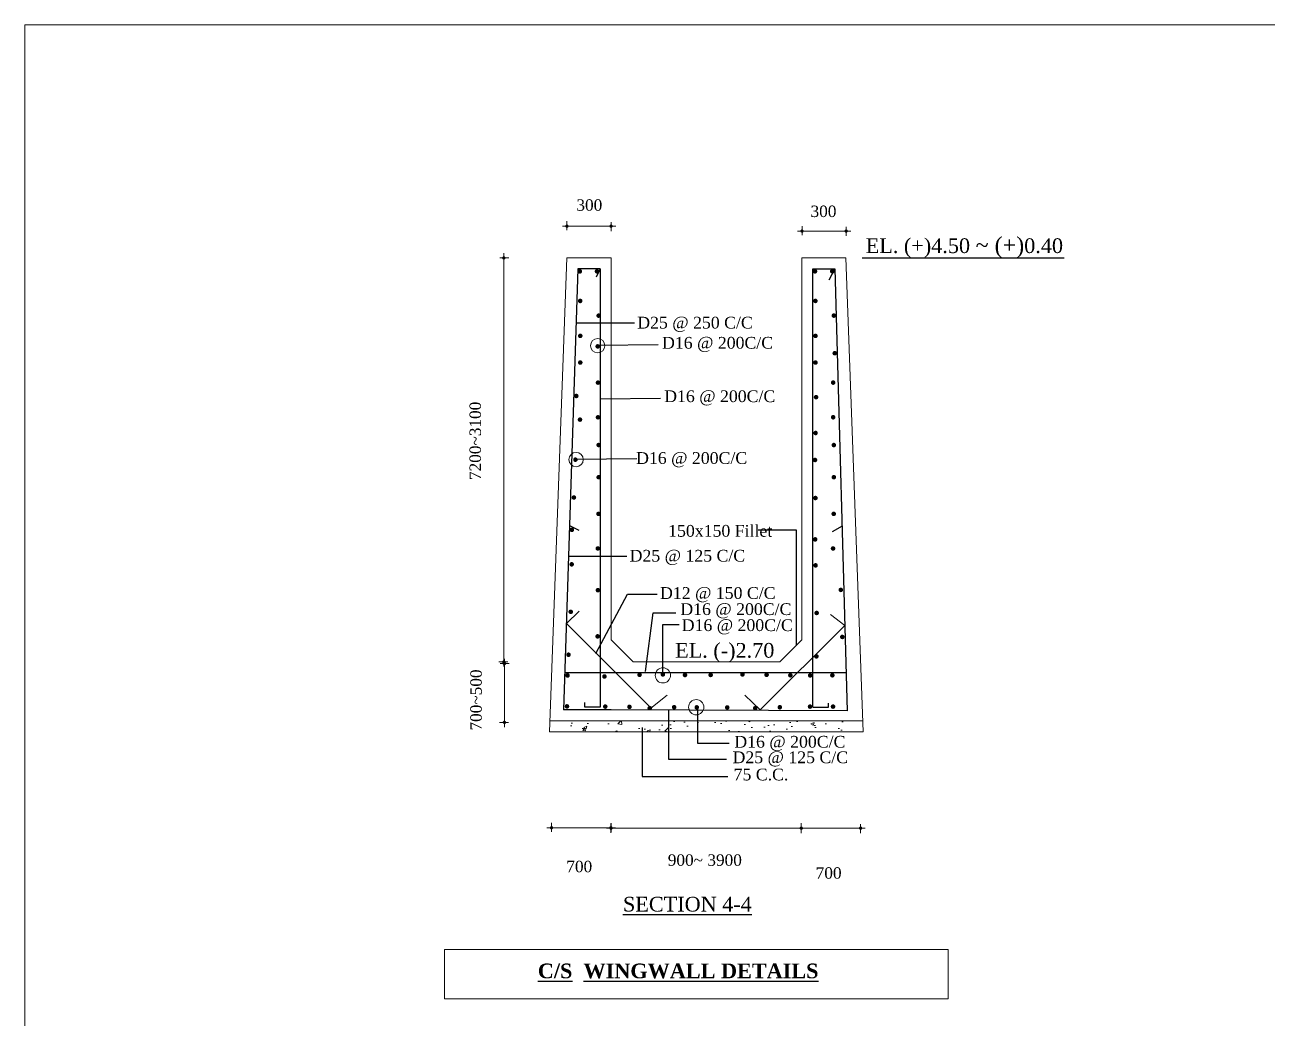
# Model space of a CAD drawing. Header units: inches. Extents: x -1277702 to 350617, y -622745 to 1282697.
# Drawn here: x -724210 to -693778, y 930415 to 954758 of the extents above; entities that cross this region are included whole.
import ezdxf

# ---------------------------------------------------------------- set-up
doc = ezdxf.new("R2010")
doc.units = ezdxf.units.IN
doc.header["$LTSCALE"] = 600
doc.header["$MEASUREMENT"] = 0
doc.linetypes.add('DASHED2', pattern=[0.375, 0.25, -0.125])
doc.layers.add('DIM', color=140, linetype='Continuous', lineweight=15)
doc.layers.add('LINE', color=7, linetype='Continuous', lineweight=20)
doc.layers.add('ROD', color=1, linetype='Continuous')
doc.layers.add('TEXT', color=7, linetype='Continuous')
doc.styles.add('REGULAR', font='times.ttf', dxfattribs={"height": 200})
doc.dimstyles.new('DIM', dxfattribs={"dimscale": 0, "dimtxt": 200, "dimasz": 1.6, "dimexe": 0, "dimexo": 0, "dimgap": 100, "dimtad": 1, "dimdec": 0, "dimzin": 0, "dimdsep": 46, "dimtxsty": 'REGULAR', "dimblk": 'DD', "dimcen": 150, "dimse1": 1, "dimse2": 1, "dimclrd": 7, "dimclrt": 133, "dimadec": 0, "dimazin": 0, "dimtfac": 1, "dimtdec": 0, "dimtofl": 0, "dimtmove": 0, "dimatfit": 3, "dimfxl": 1, "dimtolj": 1, "dimtzin": 0, "dimlwd": 0, "dimarcsym": 0})
doc.dimstyles.get("Standard").update_dxf_attribs({"dimtxt": 100, "dimasz": 0.18, "dimexe": 0.18, "dimexo": 0.0625, "dimgap": 0.09, "dimtad": 0, "dimtih": 1, "dimtoh": 1, "dimdec": 4, "dimzin": 0, "dimdsep": 46, "dimtxsty": 'Standard', "dimcen": 0.09, "dimadec": 0, "dimazin": 0, "dimtfac": 1, "dimtdec": 4, "dimtofl": 0, "dimtmove": 0, "dimatfit": 3, "dimfxl": 1, "dimtolj": 1, "dimtzin": 0, "dimarcsym": 0})

# ---------------------------------------------------------------- blocks, each defined once
blk = doc.blocks.new('DOT')
at = {"layer": 'DIM'}
for p, q in [((-75, 0), (71, 0)), ((0, 63), (0, -75))]:
    blk.add_line(p, q, dxfattribs=at)
at = {"layer": 'DIM', "const_width": 24.8}
blk.add_lwpolyline([(-13, 0, 1), (13, 0, 1)], format="xyb", close=True, dxfattribs=at)
blk = doc.blocks.new('DD')
at = {"layer": 'DIM'}
blk.add_blockref('DOT', (0, 0), dxfattribs=at)
blk = doc.blocks.new('*D205')
at = {"layer": 'DEFPOINTS', "color": 0, "linetype": 'Continuous'}
for p in [(-704092, 949704), (-705172, 948874), (-704092, 948874)]:
    blk.add_point(p, dxfattribs=at)
at = {"layer": 'LINE', "color": 1, "lineweight": 0}
blk.add_line((-705170, 949704), (-704094, 949704), dxfattribs=at)
at = {"layer": 'LINE', "color": 1, "linetype": 'Continuous', "lineweight": 0, "xscale": 1.6, "yscale": 1.6, "zscale": 1.6, "rotation": 180}
blk.add_blockref('DD', (-705172, 949704), dxfattribs=at)
at = {"layer": 'LINE', "color": 1, "linetype": 'Continuous', "lineweight": 0, "xscale": 1.6, "yscale": 1.6, "zscale": 1.6}
blk.add_blockref('DD', (-704092, 949704), dxfattribs=at)
at = {"layer": 'LINE', "color": 1, "linetype": 'Continuous', "insert": (-704646, 950186), "char_height": 200, "attachment_point": 5, "style": 'REGULAR'}
blk.add_mtext('\\A1;{\\fTimes New Roman CE|b0|i0|c238|p18;\\H1.4x;300}', dxfattribs=at)
blk = doc.blocks.new('*D206')
at = {"layer": 'DEFPOINTS', "color": 0, "linetype": 'Continuous'}
for p in [(-709850, 949824), (-710930, 948526), (-709850, 948526)]:
    blk.add_point(p, dxfattribs=at)
at = {"layer": 'LINE', "color": 1, "lineweight": 0}
blk.add_line((-710928, 949824), (-709852, 949824), dxfattribs=at)
at = {"layer": 'LINE', "color": 1, "linetype": 'Continuous', "lineweight": 0, "xscale": 1.6, "yscale": 1.6, "zscale": 1.6, "rotation": 180}
blk.add_blockref('DD', (-710930, 949824), dxfattribs=at)
at = {"layer": 'LINE', "color": 1, "linetype": 'Continuous', "lineweight": 0, "xscale": 1.6, "yscale": 1.6, "zscale": 1.6}
blk.add_blockref('DD', (-709850, 949824), dxfattribs=at)
at = {"layer": 'LINE', "color": 1, "linetype": 'Continuous', "insert": (-710382, 950340), "char_height": 200, "attachment_point": 5, "style": 'REGULAR'}
blk.add_mtext('\\A1;{\\fTimes New Roman CE|b0|i0|c238|p18;\\H1.4x;300}', dxfattribs=at)
blk = doc.blocks.new('*D207')
at = {"layer": 'DEFPOINTS', "color": 0, "linetype": 'Continuous'}
for p in [(-709849, 935070), (-705189, 935070), (-705189, 935070)]:
    blk.add_point(p, dxfattribs=at)
at = {"layer": 'LINE', "color": 1, "lineweight": 0}
blk.add_line((-709848, 935070), (-705190, 935070), dxfattribs=at)
at = {"layer": 'LINE', "color": 1, "linetype": 'Continuous', "lineweight": 0, "xscale": 1.6, "yscale": 1.6, "zscale": 1.6, "rotation": 180}
blk.add_blockref('DD', (-709849, 935070), dxfattribs=at)
at = {"layer": 'LINE', "color": 1, "linetype": 'Continuous', "lineweight": 0, "xscale": 1.6, "yscale": 1.6, "zscale": 1.6}
blk.add_blockref('DD', (-705189, 935070), dxfattribs=at)
at = {"layer": 'LINE', "color": 1, "linetype": 'Continuous', "insert": (-707553, 934287), "char_height": 200, "attachment_point": 5, "style": 'REGULAR'}
blk.add_mtext('\\A1;{\\fTimes New Roman|b0|i0|c0|p18;\\H1.4x;9\\fTimes New Roman|b0|i0|c238|p18;00~\\fTimes New Roman|b0|i0|c0|p18; 3900\\C133;       }', dxfattribs=at)
blk = doc.blocks.new('*D208')
at = {"layer": 'DEFPOINTS', "color": 0, "linetype": 'Continuous'}
for p in [(-710946, 949045), (-712477, 939145), (-709326, 939145)]:
    blk.add_point(p, dxfattribs=at)
at = {"layer": 'LINE', "color": 1, "lineweight": 0}
blk.add_line((-712477, 949044), (-712477, 939147), dxfattribs=at)
at = {"layer": 'LINE', "color": 1, "linetype": 'Continuous', "lineweight": 0, "xscale": 1.6, "yscale": 1.6, "zscale": 1.6}
for p, rotation in [((-712477, 949045), 90), ((-712477, 939145), 270)]:
    blk.add_blockref('DD', p, dxfattribs=dict(at, rotation=rotation))
at = {"layer": 'LINE', "color": 1, "linetype": 'Continuous', "insert": (-713175, 944562), "char_height": 200, "attachment_point": 5, "rotation": 90, "style": 'REGULAR'}
blk.add_mtext('\\A1;{\\fTimes New Roman|b0|i0|c0|p18;\\H1.4x;7200\\fTimes New Roman|b0|i0|c238|p18;~\\fTimes New Roman|b0|i0|c0|p18;31\\fTimes New Roman|b0|i0|c238|p18;00}', dxfattribs=at)
blk = doc.blocks.new('*D209')
at = {"layer": 'DEFPOINTS', "color": 0, "linetype": 'Continuous'}
for p in [(-709312, 939104), (-712463, 937664), (-711346, 937664)]:
    blk.add_point(p, dxfattribs=at)
at = {"layer": 'LINE', "color": 1, "lineweight": 0}
blk.add_line((-712463, 939102), (-712463, 937666), dxfattribs=at)
at = {"layer": 'LINE', "color": 1, "linetype": 'Continuous', "lineweight": 0, "xscale": 1.6, "yscale": 1.6, "zscale": 1.6}
for p, rotation in [((-712463, 939104), 90), ((-712463, 937664), 270)]:
    blk.add_blockref('DD', p, dxfattribs=dict(at, rotation=rotation))
at = {"layer": 'LINE', "color": 1, "linetype": 'Continuous', "insert": (-713156, 938212), "char_height": 200, "attachment_point": 5, "rotation": 90, "style": 'REGULAR'}
blk.add_mtext('\\A1;{\\fTimes New Roman|b0|i0|c238|p18;\\H1.4x;700~\\fTimes New Roman|b0|i0|c0|p18;500}', dxfattribs=at)
blk = doc.blocks.new('*D211')
at = {"layer": 'DEFPOINTS', "color": 0, "linetype": 'Continuous'}
for p in [(-705192, 935080), (-705192, 935071), (-703738, 935080)]:
    blk.add_point(p, dxfattribs=at)
at = {"layer": 'LINE', "color": 1, "lineweight": 0}
blk.add_line((-703740, 935071), (-705190, 935071), dxfattribs=at)
at = {"layer": 'LINE', "color": 1, "linetype": 'Continuous', "lineweight": 0, "xscale": 1.6, "yscale": 1.6, "zscale": 1.6, "rotation": 180}
blk.add_blockref('DD', (-705192, 935071), dxfattribs=at)
at = {"layer": 'LINE', "color": 1, "linetype": 'Continuous', "lineweight": 0, "xscale": 1.6, "yscale": 1.6, "zscale": 1.6}
blk.add_blockref('DD', (-703738, 935071), dxfattribs=at)
at = {"layer": 'LINE', "color": 1, "linetype": 'Continuous', "insert": (-704520, 933971), "char_height": 200, "attachment_point": 5, "style": 'REGULAR'}
blk.add_mtext('\\A1;{\\fTimes New Roman|b0|i0|c0|p18;\\H1.4x;700\\~}', dxfattribs=at)

msp = doc.modelspace()

# ---------------------------------------------------------------- hatches: boundary and pattern name
at = {"layer": 'LINE', "linetype": 'Continuous'}
h = msp.add_hatch(dxfattribs=at)
h.set_pattern_fill('AR-CONC', color=256, scale=108, style=0)
h.set_pattern_definition([(50, (-2453324.3, 213152.1), (774.641, -67.7723), [81, -891]), (355, (-2453324.3, 213152.1), (-149.85144, 812.3675), [64.8, -712.8]), (100.4514, (-2453259.75, 213146.45), (624.79013, 744.5947), [68.8394, -757.23348]), (46.1842, (-2453324.3, 213368.1), (1152.62033, -178.76054), [121.5, -1336.5]), (96.6356, (-2453228.3, 213353.2), (1009.4357, 1052.0473), [103.2591, -1135.85004]), (351.1842, (-2453324.3, 213368.1), (1009.4349, 1052.0481), [97.2, -1069.2]), (21, (-2453216.3, 213314.1), (644.65962, -434.8284), [81, -891]), (326, (-2453216.3, 213314.1), (262.78056, 783.16205), [64.8, -712.8]), (71.4514, (-2453162.6, 213277.86), (907.44044, 348.33294), [68.8394, -757.23348]), (37.5, (-2453324.3, 213152.1), (13.132644, 359.525362), [0, -704.16, 0, -723.6, 0, -715.5]), (7.5, (-2453324.3, 213152.1), (284.1151, 425.96465), [0, -412.56, 0, -687.96, 0, -272.7]), (327.5, (-2453565.15, 213152.1), (576.52823, -24.35926), [0, -270, 0, -842.4, 0, -1117.8]), (317.5, (-2453673.15, 213152.1), (629.84106, 108.11338), [0, -351, 0, -559.44, 0, -793.8])])
h.paths.add_polyline_path([(-704097.744, 937435.03076), (-709850.07801, 937435.03076), (-710930.07801, 937435.03076), (-710930.07801, 937705.03076), (-709850.07801, 937705.03076), (-704097.744, 937705.03076)])

# ---------------------------------------------------------------- linework, layer by layer
at = {"color": 1}
for p, q in [((-710864.987, 942488.87892), (-710637.92266, 942378.14636)), ((-704191.71067, 942476.28049), (-704434.62478, 942337.09814))]:
    msp.add_line(p, q, dxfattribs=at)
at = {"layer": 'LINE', "linetype": 'Continuous'}
for p, q in [((-710930.07801, 949045.03076), (-711354.12003, 937435.03076)), ((-709850.07801, 949045.03076), (-710930.07801, 949045.03076)), ((-709850.07801, 949045.03076), (-709850.07801, 939685.03076)), ((-705177.744, 939685.03076), (-705177.744, 949045.03076)), ((-705177.744, 949045.03076), (-704097.744, 949045.03076)), ((-704097.744, 949045.03076), (-703673.70198, 937435.03076)), ((-710943.15686, 940090.80182), (-710631.43863, 940386.00983)), ((-708896.2801, 938043.92507), (-710943.15686, 940090.80182)), ((-704123.47302, 940034.62947), (-704476.6942, 940311.1597)), ((-706200.43621, 937975.03076), (-704123.47302, 940034.62947)), ((-709310.07801, 939145.03076), (-709850.07801, 939685.03076)), ((-705717.744, 939145.03076), (-705177.744, 939685.03076)), ((-709310.07801, 939145.03076), (-705717.744, 939145.03076)), ((-708878.20027, 938009.97636), (-708471.47452, 938330.69413)), ((-706194.41286, 937973.28408), (-706571.04994, 938328.85437)), ((-709850.07801, 937705.03076), (-711354.12003, 937705.03076)), ((-703683.56342, 937705.03076), (-709850.07801, 937705.03076)), ((-709850.07801, 937435.03076), (-711354.12003, 937435.03076)), ((-703673.70198, 937435.03076), (-709850.07801, 937435.03076))]:
    msp.add_line(p, q, dxfattribs=at)
at = {"layer": 'LINE', "lineweight": 30, "ltscale": 0.13}
msp.add_line((-703695.52619, 949045.03076), (-698752.34455, 949045.03076), dxfattribs=at)
at = {"layer": 'LINE', "color": 1, "lineweight": 0}
msp.add_line((-709856.34455, 935080.81076), (-711306.47801, 935080.81076), dxfattribs=at)
at = {"layer": 'LINE', "elevation": 0}
msp.add_lwpolyline([(-657097.11624, 907299.40895), (-724210.2993, 907299.40895), (-724210.2993, 954758.01697), (-657097.11624, 954758.01697)], close=True, dxfattribs=at)
at = {"layer": 'LINE', "linetype": 'Continuous'}
msp.add_lwpolyline([(-713928.5558, 932094.6475), (-713928.5558, 930889.69032), (-701588.57602, 930889.69032), (-701588.57602, 932094.6475), (-713928.5558, 932094.6475)], dxfattribs=at)
for centre, radius in [((-710176.61721, 946894.93843), 175.50986), ((-710706.85614, 944103.65875), 175.50986), ((-708580.08065, 938815.91855), 186.60753), ((-707763.9492, 938034.57888), 186.60753)]:
    msp.add_circle(centre, radius, dxfattribs=at)
at = {"layer": 'ROD', "linetype": 'Continuous'}
for p, q in [((-710660.07801, 948775.03076), (-711012.12441, 937975.03076)), ((-710120.07801, 948775.03076), (-710660.07801, 948775.03076)), ((-710120.07801, 948775.03076), (-710211.87801, 948573.43076)), ((-710120.07801, 948775.03076), (-710120.07801, 938032.63076)), ((-704907.744, 938032.63076), (-704907.744, 948775.03076)), ((-704907.744, 948775.03076), (-704367.744, 948775.03076)), ((-704367.744, 948775.03076), (-704517.144, 948497.83076)), ((-704367.744, 948775.03076), (-704065.10943, 937946.28814)), ((-710982.44468, 938885.53891), (-704091.28125, 938882.75716)), ((-709850.07801, 937975.03076), (-711012.12441, 937975.03076)), ((-710489.07801, 938032.63076), (-710489.07801, 938149.63076)), ((-710120.07801, 938032.63076), (-710489.07801, 938032.63076)), ((-704065.10943, 937946.28814), (-709850.07801, 937975.03076)), ((-704907.744, 938032.63076), (-704522.544, 938032.63076)), ((-704522.544, 938032.63076), (-704522.544, 938135.23076))]:
    msp.add_line(p, q, dxfattribs=at)
at = {"layer": 'ROD', "linetype": 'Continuous', "const_width": 55.44}
for points in [[(-710642.44619, 948717.13487, 1), (-710587.00619, 948717.13487, 1)], [(-710221.24619, 948717.13487, 1), (-710165.80619, 948717.13487, 1)], [(-704880.94093, 948717.13487, 1), (-704825.50093, 948717.13487, 1)], [(-704459.74093, 948717.13487, 1), (-704404.30093, 948717.13487, 1)], [(-710633.44619, 947991.73487, 1), (-710578.00619, 947991.73487, 1)], [(-704871.94093, 947991.73487, 1), (-704816.50093, 947991.73487, 1)], [(-710181.64619, 947631.73487, 1), (-710126.20619, 947631.73487, 1)], [(-704420.14093, 947631.73487, 1), (-704364.70093, 947631.73487, 1)], [(-710631.64619, 947134.93487, 1), (-710576.20619, 947134.93487, 1)], [(-704870.14093, 947134.93487, 1), (-704814.70093, 947134.93487, 1)], [(-710205.04619, 946877.53487, 1), (-710149.60619, 946877.53487, 1)], [(-704398.54093, 946710.13487, 1), (-704343.10093, 946710.13487, 1)], [(-710631.64619, 946481.53487, 1), (-710576.20619, 946481.53487, 1)], [(-704870.14093, 946481.53487, 1), (-704814.70093, 946481.53487, 1)], [(-710197.84619, 945990.13487, 1), (-710142.40619, 945990.13487, 1)], [(-704436.34093, 945990.13487, 1), (-704380.90093, 945990.13487, 1)], [(-710730.03319, 945662.73628, 1), (-710674.59319, 945662.73628, 1)], [(-704855.74093, 945633.73487, 1), (-704800.30093, 945633.73487, 1)], [(-710639.51755, 945083.3576, 1), (-710584.07755, 945083.3576, 1)], [(-710197.84619, 945140.53487, 1), (-710142.40619, 945140.53487, 1)], [(-704436.34093, 945140.53487, 1), (-704380.90093, 945140.53487, 1)], [(-704868.34093, 944755.33487, 1), (-704812.90093, 944755.33487, 1)], [(-710181.64619, 944460.13487, 1), (-710126.20619, 944460.13487, 1)], [(-704420.14093, 944460.13487, 1), (-704364.70093, 944460.13487, 1)], [(-710749.8904, 944101.98431, 1), (-710694.4504, 944101.98431, 1)], [(-704880.94093, 944094.73487, 1), (-704825.50093, 944094.73487, 1)], [(-710181.64619, 943671.73487, 1), (-710126.20619, 943671.73487, 1)], [(-704420.14093, 943671.73487, 1), (-704364.70093, 943671.73487, 1)], [(-710787.38431, 943174.86459, 1), (-710731.94431, 943174.86459, 1)], [(-704870.14093, 943162.33487, 1), (-704814.70093, 943162.33487, 1)], [(-710185.24619, 942773.53487, 1), (-710129.80619, 942773.53487, 1)], [(-704423.74093, 942773.53487, 1), (-704368.30093, 942773.53487, 1)], [(-710837.12051, 942380.68167, 1), (-710781.68051, 942380.68167, 1)], [(-704877.34093, 942148.93487, 1), (-704821.90093, 942148.93487, 1)], [(-710201.44619, 941925.73487, 1), (-710146.00619, 941925.73487, 1)], [(-704439.94093, 941925.73487, 1), (-704384.50093, 941925.73487, 1)], [(-710841.41316, 941537.21732, 1), (-710785.97316, 941537.21732, 1)], [(-704868.34093, 941511.73487, 1), (-704812.90093, 941511.73487, 1)], [(-710199.64619, 940903.33487, 1), (-710144.20619, 940903.33487, 1)], [(-704250.27964, 940910.10661, 1), (-704194.83964, 940910.10661, 1)], [(-710866.52199, 940373.22042, 1), (-710811.08199, 940373.22042, 1)], [(-704841.34093, 940345.33487, 1), (-704785.90093, 940345.33487, 1)], [(-710207.5254, 939771.13487, 1), (-710152.0854, 939771.13487, 1)], [(-704213.29154, 939757.73726, 1), (-704157.85154, 939757.73726, 1)], [(-710919.61803, 939322.01578, 1), (-710864.17803, 939322.01578, 1)], [(-704846.74093, 939281.53487, 1), (-704791.30093, 939281.53487, 1)], [(-710943.878, 938813.44172, 1), (-710888.438, 938813.44172, 1)], [(-710039.44619, 938788.33487, 1), (-709984.00619, 938788.33487, 1)], [(-709179.20516, 938828.94795, 1), (-709123.76516, 938828.94795, 1)], [(-708608.3725, 938839.70234, 1), (-708552.9325, 938839.70234, 1)], [(-708066.80506, 938824.89259, 1), (-708011.36506, 938824.89259, 1)], [(-707437.621, 938825.89784, 1), (-707382.181, 938825.89784, 1)], [(-706659.05947, 938839.70234, 1), (-706603.61947, 938839.70234, 1)], [(-706066.68619, 938828.94795, 1), (-706011.24619, 938828.94795, 1)], [(-705485.08113, 938818.19559, 1), (-705429.64113, 938818.19559, 1)], [(-705000.74294, 938814.97871, 1), (-704945.30294, 938814.97871, 1)], [(-704456.31495, 938818.11531, 1), (-704400.87495, 938818.11531, 1)], [(-710957.91323, 938055.86676, 1), (-710902.47323, 938055.86676, 1)], [(-710019.64619, 938050.33487, 1), (-709964.20619, 938050.33487, 1)], [(-709426.92436, 938043.93626, 1), (-709371.48436, 938043.93626, 1)], [(-708931.48596, 938011.67512, 1), (-708876.04596, 938011.67512, 1)], [(-708332.06996, 938034.8111, 1), (-708276.62996, 938034.8111, 1)], [(-707778.12378, 938031.81899, 1), (-707722.68378, 938031.81899, 1)], [(-707031.30662, 938029.67947, 1), (-706975.86662, 938029.67947, 1)], [(-706346.71423, 938011.67512, 1), (-706291.27423, 938011.67512, 1)], [(-705743.57273, 938033.18187, 1), (-705688.13273, 938033.18187, 1)], [(-705002.99174, 938050.33487, 1), (-704947.55174, 938050.33487, 1)], [(-704439.67901, 938050.33487, 1), (-704384.23901, 938050.33487, 1)]]:
    msp.add_lwpolyline(points, format="xyb", close=True, dxfattribs=at)

# ---------------------------------------------------------------- block references
at = {"layer": 'LINE', "color": 1, "linetype": 'Continuous', "lineweight": 0, "xscale": 1.600000000005821, "yscale": 1.600000000005821, "zscale": 1.6, "rotation": 180}
msp.add_blockref('DD', (-711308.07801, 935080.81076), dxfattribs=at)
at = {"layer": 'LINE', "color": 1, "linetype": 'Continuous', "lineweight": 0, "xscale": 1.600000000005821, "yscale": 1.600000000005821, "zscale": 1.6}
msp.add_blockref('DD', (-709854.74455, 935080.81076), dxfattribs=at)

# ---------------------------------------------------------------- texts
at = {"layer": 'LINE', "color": 1, "linetype": 'Continuous', "insert": (-710628.74455, 933980.49559), "char_height": 200, "attachment_point": 5, "style": 'REGULAR'}
msp.add_mtext('\\A1;{\\fTimes New Roman|b0|i0|c0|p18;\\H1.4x;700\\fMS Shell Dlg 2|b0|i0|c0|p0;\\P\\fTimes New Roman|b0|i0|c0|p18;\\H0.3967x;\\~}', dxfattribs=at)
at = {"layer": 'TEXT', "linetype": 'DASHED2', "attachment_point": 1, "style": 'REGULAR'}
for s, insert, char_height, width in [('{\\fTimes New Roman|b0|i0|c238|p18;EL. (+)\\fTimes New Roman|b0|i0|c0|p18;4\\fTimes New Roman|b0|i0|c238|p18;.\\fTimes New Roman CE|b0|i0|c238|p18;5}0{\\fTimes New Roman|b0|i0|c238|p18; \\H1.083x;~\\fTimes New Roman|b0|i0|c0|p18; (+)\\H0.9234x;0.40}', (-703611.93839, 949555.30562), 360, 8720.4337188), ('{\\fTimes New Roman|b0|i0|c238|p18;D\\fTimes New Roman|b0|i0|c0|p18;25\\fTimes New Roman|b0|i0|c238|p18; @ \\fTimes New Roman|b0|i0|c0|p18;250 \\fTimes New Roman|b0|i0|c238|p18;C/C}', (-709208.32057, 947603.48549), 288, 8720.4337188), ('{\\fTimes New Roman CE|b0|i0|c238|p18;D16 @ 200C/C}', (-708600.92226, 947109.97517), 288, 8720.4337188), ('{\\fTimes New Roman CE|b0|i0|c238|p18;D16 @ 200C/C}', (-708548.05834, 945800.27849), 288, 8720.4337188), ('{\\fTimes New Roman|b0|i0|c238|p18;D16 @ 2}0{\\fTimes New Roman|b0|i0|c238|p18;0C/C}', (-709236.16174, 944285.99961), 288, 8720.4337188), ('{\\fTimes New Roman CE|b0|i0|c238|p18;150x150 Fillet}', (-708451.12398, 942501.44468), 288, 8720.4337188), ('{\\fTimes New Roman|b0|i0|c238|p18;D\\fTimes New Roman|b0|i0|c0|p18;25\\fTimes New Roman|b0|i0|c238|p18; @ \\fTimes New Roman|b0|i0|c0|p18;125 \\fTimes New Roman|b0|i0|c238|p18;C/C}', (-709394.51584, 941891.42912), 288, 8720.4337188), ('{\\fTimes New Roman|b0|i0|c238|p18;D12 @ \\fTimes New Roman|b0|i0|c0|p18;15\\fTimes New Roman|b0|i0|c238|p18;0 C/C}', (-708650.28761, 940977.89493), 288, 8720.4337188), ('{\\fTimes New Roman|b0|i0|c238|p18;D16 @ \\fTimes New Roman|b0|i0|c0|p18;20\\fTimes New Roman|b0|i0|c238|p18;0C/C}', (-708152.69531, 940582.78885), 288, 8720.4337188), ('{\\fTimes New Roman|b0|i0|c238|p18;D16 @ \\fTimes New Roman|b0|i0|c0|p18;20\\fTimes New Roman|b0|i0|c238|p18;0C/C}', (-708118.32079, 940189.73233), 288, 8720.4337188), ('{\\fTimes New Roman|b0|i0|c238|p18;EL. (-)\\fTimes New Roman|b0|i0|c0|p18;2\\fTimes New Roman|b0|i0|c238|p18;.}7{\\fTimes New Roman|b0|i0|c238|p18;0}', (-708280.12619, 939609.02645), 360, 8720.4337188), ('{\\fTimes New Roman CE|b0|i0|c238|p18;D16 @ 2}0{\\fTimes New Roman CE|b0|i0|c238|p18;0C/C}', (-706830.32281, 937332.39693), 288, 8720.4337188), ('{\\fTimes New Roman|b0|i0|c238|p18;D\\fTimes New Roman|b0|i0|c0|p18;25\\fTimes New Roman|b0|i0|c238|p18; @ }125{\\fTimes New Roman|b0|i0|c238|p18; C/C}', (-706873.84838, 936952.05739), 288, 8720.4337188), ('{\\fTimes New Roman CE|b0|i0|c238|p18;75 C.C.}', (-706847.74869, 936530.2064), 288, 8720.4337188), ('{\\fTimes New Roman CE|b0|i0|c238|p18;\\LSECTION \\fTimes New Roman CE|b0|i0|c0|p18;4\\fTimes New Roman CE|b0|i0|c238|p18;-\\fTimes New Roman CE|b0|i0|c0|p18;4}', (-709558.44092, 933388.82553), 360, 8720.4337188), ('{\\fTimes New Roman|b1|i0|c0|p18;\\L C\\fTimes New Roman|b1|i0|c238|p18;/S \\fTimes New Roman|b1|i0|c0|p18; \\fTimes New Roman|b1|i0|c238|p18;WINGWALL DETAILS\\fTimes New Roman|b1|i0|c0|p18; }', (-711779.5759, 931753.36442), 360, 12413.128537)]:
    msp.add_mtext(s, dxfattribs=dict(at, insert=insert, char_height=char_height, width=width))

# ---------------------------------------------------------------- dimensions: what is measured, and where the dimension line sits
at = {"layer": 'LINE', "color": 1, "linetype": 'Continuous'}
for base, p1, p2, text, override, picture, middle in [((-709850.07801, 949823.96364), (-710930.07801, 948526.16364), (-709850.07801, 948526.16364), '{\\fTimes New Roman CE|b0|i0|c238|p18;\\H1.4x;300}', {"dimscale": 1, "dimtxt": 500, "dimclrd": 1, "dimclrt": 1, "dimtmove": 2}, '*D206', (-710381.70845, 950340.17409)), ((-704091.984, 949703.6048), (-705171.984, 948873.8048), (-704091.984, 948873.8048), '{\\fTimes New Roman CE|b0|i0|c238|p18;\\H1.4x;300}', {"dimscale": 1, "dimtxt": 500, "dimclrd": 1, "dimclrt": 1, "dimtmove": 2}, '*D205', (-704646.35642, 950186.19549)), ((-705188.65217, 935070.01076), (-709849.46618, 935070.01076), (-705188.65217, 935070.01076), '{\\fTimes New Roman|b0|i0|c0|p18;\\H1.4x;9\\fTimes New Roman|b0|i0|c238|p18;00~\\fTimes New Roman|b0|i0|c0|p18; 3900\\C133;       }', {"dimscale": 1, "dimclrd": 1, "dimclrt": 1, "dimtmove": 2}, '*D207', (-707552.54455, 934286.85252)), ((-705191.71992, 935071.12156), (-703738.38647, 935080.07255), (-705191.71992, 935080.07255), '{\\fTimes New Roman|b0|i0|c0|p18;\\H1.4x;700\\~}', {"dimscale": 1, "dimclrd": 1, "dimclrt": 1, "dimtmove": 2}, '*D211', (-704519.54455, 933970.80639))]:
    dim = msp.add_linear_dim(base=base, p1=p1, p2=p2, text=text, dimstyle='DIM', override=override, dxfattribs=at)
    dim.commit()
    dim.dimension.update_dxf_attribs({"geometry": picture, "text_midpoint": middle, "dimtype": 160})
for base, p1, p2, text, picture, middle in [((-712477.10735, 939145.34841), (-710946.27801, 949045.34841), (-709326.27801, 939145.34841), '{\\fTimes New Roman|b0|i0|c0|p18;\\H1.4x;7200\\fTimes New Roman|b0|i0|c238|p18;~\\fTimes New Roman|b0|i0|c0|p18;31\\fTimes New Roman|b0|i0|c238|p18;00}', '*D208', (-713175.23471, 944561.89538)), ((-712462.70735, 937663.94841), (-709311.87801, 939103.94841), (-711346.05859, 937663.94841), '{\\fTimes New Roman|b0|i0|c238|p18;\\H1.4x;700~\\fTimes New Roman|b0|i0|c0|p18;500}', '*D209', (-713156.18312, 938211.83458))]:
    dim = msp.add_linear_dim(base=base, p1=p1, p2=p2, angle=90, text=text, dimstyle='DIM', override={"dimscale": 1, "dimclrd": 1, "dimclrt": 1, "dimtmove": 2}, dxfattribs=at)
    dim.commit()
    dim.dimension.update_dxf_attribs({"geometry": picture, "text_midpoint": middle, "dimtype": 160})

# ---------------------------------------------------------------- leaders
at = {"layer": 'LINE', "color": 0}
for points in [[(-710713.79973, 947452.13839), (-709277.40888, 947452.13839)], [(-710172.93395, 946904.90468), (-708692.21113, 946922.55003)], [(-710120.07002, 945595.208), (-708639.3472, 945612.85336)], [(-710703.17288, 944113.625), (-709222.45006, 944131.27036)], [(-705306.40069, 939547.53673), (-705306.40069, 942375.79099), (-706249.84098, 942375.79099)], [(-710899.995, 941740.08202), (-709463.60415, 941740.08202)], [(-710222.10879, 939353.68959), (-709451.3113, 940807.53523), (-708717.82988, 940805.95738)], [(-709005.3411, 938909.23076), (-708816.42884, 940344.63582), (-708265.33303, 940344.63582)], [(-708582.69587, 938874.5066), (-708583.0527, 940062.88697), (-708181.82231, 940062.88697)], [(-708445.16644, 937979.97924), (-708445.16644, 936758.5458), (-707024.51507, 936758.5458)], [(-707729.77239, 938004.6318), (-707734.93946, 937155.34558), (-706955.93894, 937155.34558)], [(-709087.89585, 937538.90414), (-709087.89585, 936339.61498), (-706988.45355, 936339.61498)]]:
    msp.add_leader(points, dimstyle='Standard', override={"dimtxt": 200, "dimasz": 75, "dimexo": 100, "dimgap": 100, "dimtad": 1, "dimdle": 10, "dimtix": 1, "dimtofl": 1}, dxfattribs=at)

doc.saveas('drawing.dxf')
